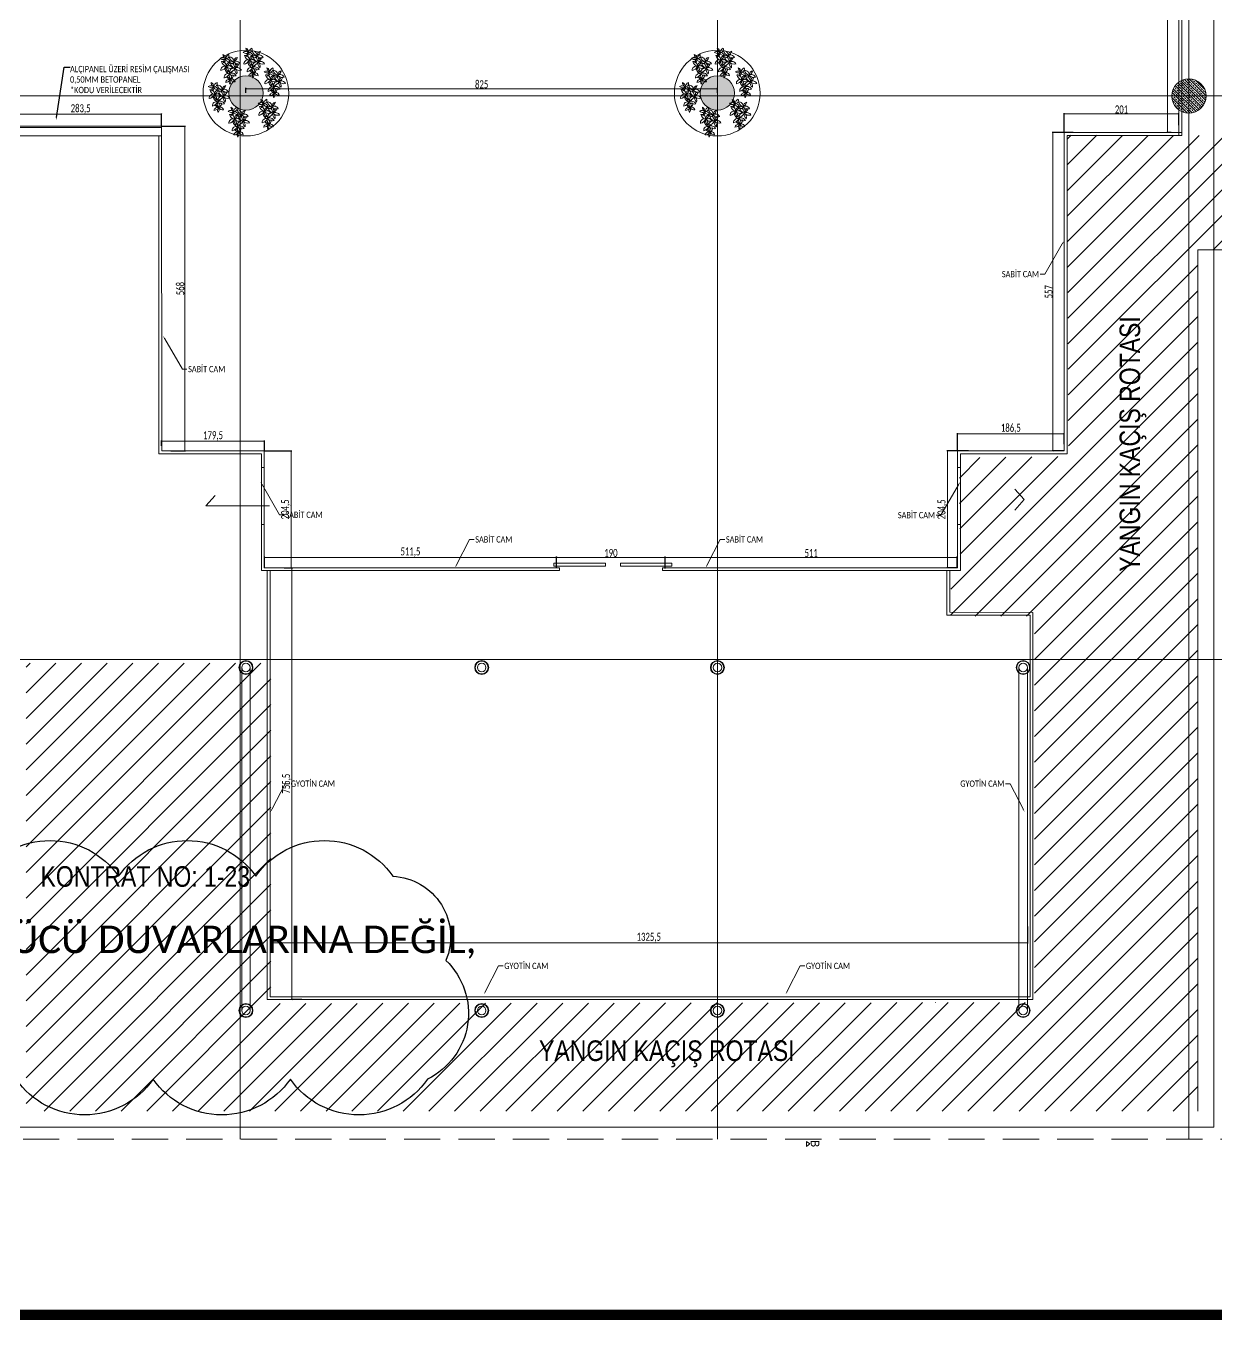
# Model space of a CAD drawing. Header units: millimetres. Extents: x -24 to 530668, y -246875 to -2983.
# Drawn here: x 264838 to 266921, y -108884 to -106619 of the extents above; entities that cross this region are included whole.
import ezdxf
from ezdxf import colors
from ezdxf.entities.mleader import LeaderData, LeaderLine
from ezdxf.math import Vec2, Vec3

# ---------------------------------------------------------------- set-up
doc = ezdxf.new("R2010")
doc.units = ezdxf.units.MM
doc.header["$PDMODE"] = 2
doc.linetypes.add('DASHED2', pattern=[9.525, 6.35, -3.175])
doc.layers.get('0').update_dxf_attribs({"lineweight": 20})
for name, color, linetype, lineweight in [('alçıpan', 12, 'Continuous', 20), ('alçıpan yazı', 7, 'Continuous', 20), ('aydınlatma yazı', 1, 'Continuous', 20), ('CAM', 141, 'Continuous', 0), ('irem rev', 23, 'Continuous', 30), ('t_cam', 132, 'Continuous', 20), ('t_tarama', 253, 'Continuous', 5), ('ölçü', 251, 'Continuous', 5)]:
    doc.layers.add(name, color=color, linetype=linetype, lineweight=lineweight)
doc.layers.add('yazı', color=11, linetype='Continuous')
doc.styles.get("Standard").update_dxf_attribs({"font": 'times.ttf', "height": 12})
doc.styles.add('text2', font='calibri.ttf', dxfattribs={"width": 0.8})
doc.styles.add('yazı', font='arial.ttf')
doc.styles.add('Ölçü50', font='calibri.ttf', dxfattribs={"width": 0.7})
doc.dimstyles.new('olcu10', dxfattribs={"dimtxt": 14, "dimasz": 2, "dimexe": 1.25, "dimexo": 0.625, "dimgap": 0.5, "dimtad": 1, "dimdec": 1, "dimrnd": 0.5, "dimzin": 9, "dimtxsty": 'Ölçü50', "dimblk": 'ARCHTICK', "dimcen": 2, "dimclrd": 256, "dimclre": 256, "dimclrt": 6, "dimazin": 2, "dimtfac": 1, "dimtdec": 1, "dimtix": 1, "dimtmove": 0, "dimatfit": 3, "dimldrblk": 'ARCHTICK', "dimfxl": 1, "dimlwd": -1, "dimarcsym": 0})
pattern_1 = [(135, (237728.0795, -121067.091), (-4.490128, -4.490128), []), (135, (237728.0795, -121062.601), (-4.490128, -4.490128), [3.175, -1.5875])]

# ---------------------------------------------------------------- blocks, each defined once
blk = doc.blocks.new('bitkitar')
at = {"layer": 't_tarama', "color": 76}
for points in [[(4.1, 24.5, 0.236863), (4.4, 28.3, 0.300043), (3.6, 23.8, 0.22508), (-0.8, 26.3, 0.429439), (2.4, 23.4)], [(3.6, 23.8, -0.286863), (8.2, 26.1, -0.43916), (3.6, 23.8, 0.363865), (6.9, 20.9, 0.192041), (3.7, 23.7, 0.192041)]]:
    blk.add_lwpolyline(points, format="xyb", dxfattribs=at)
for centre, radius, start, end in [((-6.1, 9.5), 6.15, 38.135, 102.16), ((-3.3, 17.3), 4.43, 202.7293, 297.5658), ((1.7, 6.7), 7.25, 114.2679, 158.9225), ((2.2, 17.4), 5.31, 163.9762, 229.8004), ((-6.3, 14.8), 5.24, 343.4853, 50.2913), ((3.1, 11.3), 5.31, 163.9762, 229.8004), ((-5.4, 8.7), 5.24, 343.4853, 50.2913), ((-0.7, 14.5), 6.15, 75.8621, 102.16), ((2.1, 22.2), 4.43, 202.7293, 297.5658), ((-5.5, 13.6), 4.29, 341.1609, 356.5845), ((2.5, 12.5), 3.86, 166.9142, 186.3701), ((5.2, 9.8), 7.39, 100.7362, 151.4752), ((0.1, 16.8), 3.72, 247.9154, 281.8851), ((-2.9, 7.8), 5.73, 69.1722, 73.8391), ((-2.9, 7.8), 5.73, 7.8991, 69.1722), ((5.3, 19.6), 4.58, 130.8364, 178.7066), ((0.7, 22.7), 3.08, 271.7817, 310.7707), ((2.1, 7.3), 6.15, 38.135, 102.16), ((4.9, 15.1), 4.43, 202.7293, 256.4381), ((7.2, 11.7), 7.25, 114.2679, 141.8465), ((0.1, 16.8), 3.72, 296.9544, 4.2959), ((-0.7, 14.5), 6.15, 38.135, 63.4551), ((7.6, 22.4), 5.31, 163.9762, 217.2788), ((-0.8, 19.8), 5.24, 343.4853, 50.2913), ((5.3, 19.6), 4.58, 112.7666, 121.8393), ((2.1, 26.4), 2.98, 284.1762, 298.6904), ((1.8, 18.3), 5.8, 69.8378, 72.3379), ((4.8, 27.1), 3.54, 249.04, 253.1357), ((0.7, 22.7), 3.08, 353.1745, 19.6916), ((-0.1, 18.6), 4.29, 337.1935, 356.5845), ((7.9, 17.4), 3.86, 166.9142, 222.0198), ((10.7, 14.8), 7.39, 100.7362, 151.4752), ((5.6, 21.8), 3.72, 247.9154, 4.2959), ((2.6, 12.8), 5.73, 7.8991, 73.8391), ((10.4, 15.2), 5.31, 163.9762, 217.2788), ((1.9, 12.6), 5.24, 343.4853, 50.2913), ((8.4, 14.6), 3.72, 247.9154, 4.2959), ((13.4, 7.6), 7.39, 100.7362, 151.4752), ((7.9, 17.4), 3.86, 256.7596, 274.8241), ((-5.2, 3.4), 6.15, 87.515, 102.16), ((-2.4, 11.2), 4.43, 202.7293, 297.5658), ((-5.5, 13.6), 4.29, 276.6058, 320.3237), ((-5.2, 3.4), 6.15, 38.135, 80.8318), ((2.6, 0.6), 7.25, 114.2679, 158.9225), ((-4.7, 7.5), 4.29, 276.6058, 356.5845), ((-5.4, 8.7), 5.24, 39.1649, 41.6235), ((3.4, 6.4), 3.86, 166.9142, 274.8241), ((6.1, 3.7), 7.39, 134.7903, 151.4752), ((1, 10.7), 3.72, 247.9154, 312.6091), ((-2, 1.7), 5.73, 7.8991, 73.8391), ((2.5, 12.5), 3.86, 224.3064, 274.8241), ((6.1, 3.7), 7.39, 84.5264, 120.1212), ((4, 3.8), 3.08, 0.5136, 108.4235), ((7.3, 8.4), 4.58, 201.4986, 267.4386), ((9.9, 4.5), 7.25, 115.4394, 158.9225), ((2.7, 11.4), 4.29, 276.6058, 356.5845), ((6.7, 0.9), 2.98, 81.5148, 197.8954), ((1.4, 5.3), 5.91, 294.3356, 345.0746), ((4.9, 15.1), 4.43, 293.47, 297.5658), ((9.9, 4.5), 7.25, 114.2679, 116.768), ((10.7, 10.3), 3.86, 166.9142, 233.8825), ((5.4, 5.6), 5.73, 7.8991, 73.8391), ((10.5, 4.4), 3.43, 110.2053, 190.184), ((9.5, 1.1), 3.54, 36.3287, 131.1652), ((9.5, 1.1), 3.54, 127.0695, 131.1652), ((3.6, 8.4), 5.8, 307.8673, 310.3674), ((10.2, 7.7), 4.92, 231.7345, 295.7595), ((11.3, 3.6), 4.2, 177.0848, 243.8907), ((3.6, 8.4), 5.8, 309.0389, 352.5219), ((5.2, 0), 4.25, 357.5756, 50.8782), ((10.7, 10.3), 3.86, 245.8798, 274.8241)]:
    blk.add_arc(centre, radius, start, end, dxfattribs=at)
blk = doc.blocks.new('_ArchTick')
at = {"color": 0, "linetype": 'ByBlock', "const_width": 0.15}
blk.add_lwpolyline([(-0.5, -0.5), (0.5, 0.5)], dxfattribs=at)
blk = doc.blocks.new('*D745')
at = {"layer": 'DEFPOINTS', "color": 0, "transparency": 16777216}
for p in [(265230.7, -107549.4), (265230.7, -107567.5), (265742.2, -107567.6, 0)]:
    blk.add_point(p, dxfattribs=at)
at = {"layer": 'ölçü', "lineweight": -2, "transparency": 16777216}
for p, q in [((265230.7, -107566.9), (265230.7, -107548.1)), ((265742.2, -107566.9), (265742.2, -107548.1))]:
    blk.add_line(p, q, dxfattribs=at)
at = {"layer": 'ölçü', "transparency": 16777216}
blk.add_line((265742.2, -107549.4), (265230.7, -107549.4), dxfattribs=at)
at = {"layer": 'ölçü', "transparency": 16777216, "xscale": 2, "yscale": 2, "zscale": 2, "rotation": 180}
blk.add_blockref('_ArchTick', (265230.7, -107549.4), dxfattribs=at)
at = {"layer": 'ölçü', "transparency": 16777216, "xscale": 2, "yscale": 2, "zscale": 2}
blk.add_blockref('_ArchTick', (265742.2, -107549.4), dxfattribs=at)
at = {"layer": 'ölçü', "color": 6, "transparency": 16777216, "insert": (265486.4, -107540.3), "char_height": 14, "attachment_point": 5, "style": 'Ölçü50'}
blk.add_mtext('511,5', dxfattribs=at)
blk = doc.blocks.new('*D746')
at = {"layer": 'DEFPOINTS', "color": 0, "transparency": 16777216}
for p in [(265230.7, -107363.2), (265277.5, -107363.2), (265264.6, -107567.6, 0)]:
    blk.add_point(p, dxfattribs=at)
at = {"layer": 'ölçü', "lineweight": -2, "transparency": 16777216}
for p, q in [((265231.3, -107363.2), (265278.7, -107363.2)), ((265265.2, -107567.6), (265278.7, -107567.6))]:
    blk.add_line(p, q, dxfattribs=at)
at = {"layer": 'ölçü', "transparency": 16777216}
blk.add_line((265277.5, -107567.6), (265277.5, -107363.2), dxfattribs=at)
at = {"layer": 'ölçü', "transparency": 16777216, "xscale": 2, "yscale": 2, "zscale": 2}
for p, rotation in [((265277.5, -107363.2), 90), ((265277.5, -107567.6), 270)]:
    blk.add_blockref('_ArchTick', p, dxfattribs=dict(at, rotation=rotation))
at = {"layer": 'ölçü', "color": 6, "transparency": 16777216, "insert": (265268.4, -107465.4), "char_height": 14, "attachment_point": 5, "rotation": 90, "style": 'Ölçü50'}
blk.add_mtext('204,5', dxfattribs=at)
blk = doc.blocks.new('*D747')
at = {"layer": 'DEFPOINTS', "color": 0, "transparency": 16777216}
for p in [(265051, -107346.1), (265051, -107354.7, 0), (265230.7, -107363.2)]:
    blk.add_point(p, dxfattribs=at)
at = {"layer": 'ölçü', "lineweight": -2, "transparency": 16777216}
for p, q in [((265051, -107354.1), (265051, -107344.9)), ((265230.7, -107362.5), (265230.7, -107344.9))]:
    blk.add_line(p, q, dxfattribs=at)
at = {"layer": 'ölçü', "transparency": 16777216}
blk.add_line((265230.7, -107346.1), (265051, -107346.1), dxfattribs=at)
at = {"layer": 'ölçü', "transparency": 16777216, "xscale": 2, "yscale": 2, "zscale": 2, "rotation": 180}
blk.add_blockref('_ArchTick', (265051, -107346.1), dxfattribs=at)
at = {"layer": 'ölçü', "transparency": 16777216, "xscale": 2, "yscale": 2, "zscale": 2}
blk.add_blockref('_ArchTick', (265230.7, -107346.1), dxfattribs=at)
at = {"layer": 'ölçü', "color": 6, "transparency": 16777216, "insert": (265140.9, -107337), "char_height": 14, "attachment_point": 5, "style": 'Ölçü50'}
blk.add_mtext('179,5', dxfattribs=at)
blk = doc.blocks.new('*D748')
at = {"layer": 'DEFPOINTS', "color": 0, "transparency": 16777216}
for p in [(265051, -106795.1), (265091.3, -106795.1), (265066.3, -107363.2)]:
    blk.add_point(p, dxfattribs=at)
at = {"layer": 'ölçü', "lineweight": -2, "transparency": 16777216}
for p, q in [((265051.6, -106795.1), (265092.6, -106795.1)), ((265066.9, -107363.2), (265092.6, -107363.2))]:
    blk.add_line(p, q, dxfattribs=at)
at = {"layer": 'ölçü', "transparency": 16777216}
blk.add_line((265091.3, -107363.2), (265091.3, -106795.1), dxfattribs=at)
at = {"layer": 'ölçü', "transparency": 16777216, "xscale": 2, "yscale": 2, "zscale": 2}
for p, rotation in [((265091.3, -106795.1), 90), ((265091.3, -107363.2), 270)]:
    blk.add_blockref('_ArchTick', p, dxfattribs=dict(at, rotation=rotation))
at = {"layer": 'ölçü', "color": 6, "transparency": 16777216, "insert": (265083.7, -107079.1), "char_height": 14, "attachment_point": 5, "rotation": 90, "style": 'Ölçü50'}
blk.add_mtext('568', dxfattribs=at)
blk = doc.blocks.new('*D749')
at = {"layer": 'DEFPOINTS', "color": 0, "transparency": 16777216}
for p in [(264767.5, -106774.1), (264767.5, -106795.1), (265051, -106795.1)]:
    blk.add_point(p, dxfattribs=at)
at = {"layer": 'ölçü', "lineweight": -2, "transparency": 16777216}
for p, q in [((264767.5, -106794.5), (264767.5, -106772.9)), ((265051, -106794.5), (265051, -106772.9))]:
    blk.add_line(p, q, dxfattribs=at)
at = {"layer": 'ölçü', "transparency": 16777216}
blk.add_line((265051, -106774.1), (264767.5, -106774.1), dxfattribs=at)
at = {"layer": 'ölçü', "transparency": 16777216, "xscale": 2, "yscale": 2, "zscale": 2, "rotation": 180}
blk.add_blockref('_ArchTick', (264767.5, -106774.1), dxfattribs=at)
at = {"layer": 'ölçü', "transparency": 16777216, "xscale": 2, "yscale": 2, "zscale": 2}
blk.add_blockref('_ArchTick', (265051, -106774.1), dxfattribs=at)
at = {"layer": 'ölçü', "color": 6, "transparency": 16777216, "insert": (264909.2, -106765), "char_height": 14, "attachment_point": 5, "style": 'Ölçü50'}
blk.add_mtext('283,5', dxfattribs=at)
blk = doc.blocks.new('*D750')
at = {"layer": 'DEFPOINTS', "color": 0, "transparency": 16777216}
for p in [(265272, -107567.6), (265279.1, -108323), (265296.7, -108323, 0)]:
    blk.add_point(p, dxfattribs=at)
at = {"layer": 'ölçü', "lineweight": -2, "transparency": 16777216}
for p, q in [((265272.6, -107567.6), (265280.3, -107567.6)), ((265296.1, -108323), (265277.8, -108323))]:
    blk.add_line(p, q, dxfattribs=at)
at = {"layer": 'ölçü', "transparency": 16777216}
blk.add_line((265279.1, -107567.6), (265279.1, -108323), dxfattribs=at)
at = {"layer": 'ölçü', "transparency": 16777216, "xscale": 2, "yscale": 2, "zscale": 2}
for p, rotation in [((265279.1, -107567.6), 90), ((265279.1, -108323), 270)]:
    blk.add_blockref('_ArchTick', p, dxfattribs=dict(at, rotation=rotation))
at = {"layer": 'ölçü', "color": 6, "transparency": 16777216, "insert": (265270, -107945.3), "char_height": 14, "attachment_point": 5, "rotation": 90, "style": 'Ölçü50'}
blk.add_mtext('755,5', dxfattribs=at)
blk = doc.blocks.new('*D751')
at = {"layer": 'DEFPOINTS', "color": 0, "transparency": 16777216}
for p in [(265240.7, -108194.8, 0), (266566, -108194.8), (266566, -108223.7)]:
    blk.add_point(p, dxfattribs=at)
at = {"layer": 'ölçü', "lineweight": -2, "transparency": 16777216}
for p, q in [((265240.7, -108195.4), (265240.7, -108224.9)), ((266566, -108195.4), (266566, -108224.9))]:
    blk.add_line(p, q, dxfattribs=at)
at = {"layer": 'ölçü', "transparency": 16777216}
blk.add_line((265240.7, -108223.7), (266566, -108223.7), dxfattribs=at)
at = {"layer": 'ölçü', "transparency": 16777216, "xscale": 2, "yscale": 2, "zscale": 2, "rotation": 180}
blk.add_blockref('_ArchTick', (265240.7, -108223.7), dxfattribs=at)
at = {"layer": 'ölçü', "transparency": 16777216, "xscale": 2, "yscale": 2, "zscale": 2}
blk.add_blockref('_ArchTick', (266566, -108223.7), dxfattribs=at)
at = {"layer": 'ölçü', "color": 6, "transparency": 16777216, "insert": (265903.4, -108214.6), "char_height": 14, "attachment_point": 5, "style": 'Ölçü50'}
blk.add_mtext('1325,5', dxfattribs=at)
blk = doc.blocks.new('*D760')
at = {"layer": 'DEFPOINTS', "color": 0, "transparency": 16777216}
for p in [(265198.5, -106737.1, -0.1), (266023.5, -106729.4), (266023.5, -106737.1, -17966.2)]:
    blk.add_point(p, dxfattribs=at)
at = {"layer": 'ölçü', "lineweight": -2, "transparency": 16777216}
for p, q in [((265198.5, -106736.5), (265198.5, -106728.1)), ((266023.5, -106736.5), (266023.5, -106728.1))]:
    blk.add_line(p, q, dxfattribs=at)
at = {"layer": 'ölçü', "transparency": 16777216}
blk.add_line((265198.5, -106729.4), (266023.5, -106729.4), dxfattribs=at)
at = {"layer": 'ölçü', "transparency": 16777216, "xscale": 2, "yscale": 2, "zscale": 2, "rotation": 180}
blk.add_blockref('_ArchTick', (265198.5, -106729.4), dxfattribs=at)
at = {"layer": 'ölçü', "transparency": 16777216, "xscale": 2, "yscale": 2, "zscale": 2}
blk.add_blockref('_ArchTick', (266023.5, -106729.4), dxfattribs=at)
at = {"layer": 'ölçü', "color": 6, "transparency": 16777216, "insert": (265611, -106721.7), "char_height": 14, "attachment_point": 5, "style": 'Ölçü50'}
blk.add_mtext('825', dxfattribs=at)
blk = doc.blocks.new('*D769')
at = {"layer": 'DEFPOINTS', "color": 0, "transparency": 16777216}
for p in [(266813.1, -106355), (266811.2, -106806.1), (266818, -106806.1)]:
    blk.add_point(p, dxfattribs=at)
at = {"layer": 'ölçü', "lineweight": -2, "transparency": 16777216}
for p, q in [((266812.5, -106355), (266809.9, -106355)), ((266817.4, -106806.1), (266809.9, -106806.1))]:
    blk.add_line(p, q, dxfattribs=at)
at = {"layer": 'ölçü', "transparency": 16777216}
blk.add_line((266811.2, -106355), (266811.2, -106806.1), dxfattribs=at)
at = {"layer": 'ölçü', "transparency": 16777216, "xscale": 2, "yscale": 2, "zscale": 2}
for p, rotation in [((266811.2, -106355), 90), ((266811.2, -106806.1), 270)]:
    blk.add_blockref('_ArchTick', p, dxfattribs=dict(at, rotation=rotation))
at = {"layer": 'ölçü', "color": 6, "transparency": 16777216, "insert": (266803.5, -106580.6), "char_height": 14, "attachment_point": 5, "rotation": 90, "style": 'Ölçü50'}
blk.add_mtext('451', dxfattribs=at)
blk = doc.blocks.new('*D770')
at = {"layer": 'DEFPOINTS', "color": 0, "transparency": 16777216}
for p in [(266630.3, -106773.4), (266630.3, -106806.1), (266831.1, -106793.6)]:
    blk.add_point(p, dxfattribs=at)
at = {"layer": 'ölçü', "lineweight": -2, "transparency": 16777216}
for p, q in [((266630.3, -106805.5), (266630.3, -106772.2)), ((266831.1, -106793), (266831.1, -106772.2))]:
    blk.add_line(p, q, dxfattribs=at)
at = {"layer": 'ölçü', "transparency": 16777216}
blk.add_line((266831.1, -106773.4), (266630.3, -106773.4), dxfattribs=at)
at = {"layer": 'ölçü', "transparency": 16777216, "xscale": 2, "yscale": 2, "zscale": 2, "rotation": 180}
blk.add_blockref('_ArchTick', (266630.3, -106773.4), dxfattribs=at)
at = {"layer": 'ölçü', "transparency": 16777216, "xscale": 2, "yscale": 2, "zscale": 2}
blk.add_blockref('_ArchTick', (266831.1, -106773.4), dxfattribs=at)
at = {"layer": 'ölçü', "color": 6, "transparency": 16777216, "insert": (266730.7, -106765.7), "char_height": 14, "attachment_point": 5, "style": 'Ölçü50'}
blk.add_mtext('201', dxfattribs=at)
blk = doc.blocks.new('*D771')
at = {"layer": 'DEFPOINTS', "color": 0, "transparency": 16777216}
for p in [(266646.5, -106806.1), (266610.7, -107363.2), (266630.3, -107363.2)]:
    blk.add_point(p, dxfattribs=at)
at = {"layer": 'ölçü', "lineweight": -2, "transparency": 16777216}
for p, q in [((266645.8, -106806.1), (266609.5, -106806.1)), ((266629.7, -107363.2), (266609.5, -107363.2))]:
    blk.add_line(p, q, dxfattribs=at)
at = {"layer": 'ölçü', "transparency": 16777216}
blk.add_line((266610.7, -106806.1), (266610.7, -107363.2), dxfattribs=at)
at = {"layer": 'ölçü', "transparency": 16777216, "xscale": 2, "yscale": 2, "zscale": 2}
for p, rotation in [((266610.7, -106806.1), 90), ((266610.7, -107363.2), 270)]:
    blk.add_blockref('_ArchTick', p, dxfattribs=dict(at, rotation=rotation))
at = {"layer": 'ölçü', "color": 6, "transparency": 16777216, "insert": (266603.1, -107084.6), "char_height": 14, "attachment_point": 5, "rotation": 90, "style": 'Ölçü50'}
blk.add_mtext('557', dxfattribs=at)
blk = doc.blocks.new('*D772')
at = {"layer": 'DEFPOINTS', "color": 0, "transparency": 16777216}
for p in [(266443.8, -107333.1), (266630.3, -107351.8), (266443.8, -107363.2)]:
    blk.add_point(p, dxfattribs=at)
at = {"layer": 'ölçü', "lineweight": -2, "transparency": 16777216}
for p, q in [((266443.8, -107362.5), (266443.8, -107331.9)), ((266630.3, -107351.1), (266630.3, -107331.9))]:
    blk.add_line(p, q, dxfattribs=at)
at = {"layer": 'ölçü', "transparency": 16777216}
blk.add_line((266630.3, -107333.1), (266443.8, -107333.1), dxfattribs=at)
at = {"layer": 'ölçü', "transparency": 16777216, "xscale": 2, "yscale": 2, "zscale": 2, "rotation": 180}
blk.add_blockref('_ArchTick', (266443.8, -107333.1), dxfattribs=at)
at = {"layer": 'ölçü', "transparency": 16777216, "xscale": 2, "yscale": 2, "zscale": 2}
blk.add_blockref('_ArchTick', (266630.3, -107333.1), dxfattribs=at)
at = {"layer": 'ölçü', "color": 6, "transparency": 16777216, "insert": (266537, -107324), "char_height": 14, "attachment_point": 5, "style": 'Ölçü50'}
blk.add_mtext('186,5', dxfattribs=at)
blk = doc.blocks.new('*D773')
at = {"layer": 'DEFPOINTS', "color": 0, "transparency": 16777216}
for p in [(266463.4, -107363.2), (266426.2, -107567.6), (266443.8, -107567.6, 0)]:
    blk.add_point(p, dxfattribs=at)
at = {"layer": 'ölçü', "lineweight": -2, "transparency": 16777216}
for p, q in [((266462.8, -107363.2), (266424.9, -107363.2)), ((266443.1, -107567.6), (266424.9, -107567.6))]:
    blk.add_line(p, q, dxfattribs=at)
at = {"layer": 'ölçü', "transparency": 16777216}
blk.add_line((266426.2, -107363.2), (266426.2, -107567.6), dxfattribs=at)
at = {"layer": 'ölçü', "transparency": 16777216, "xscale": 2, "yscale": 2, "zscale": 2}
for p, rotation in [((266426.2, -107363.2), 90), ((266426.2, -107567.6), 270)]:
    blk.add_blockref('_ArchTick', p, dxfattribs=dict(at, rotation=rotation))
at = {"layer": 'ölçü', "color": 6, "transparency": 16777216, "insert": (266417, -107465.4), "char_height": 14, "attachment_point": 5, "rotation": 90, "style": 'Ölçü50'}
blk.add_mtext('204,5', dxfattribs=at)
blk = doc.blocks.new('*D774')
at = {"layer": 'DEFPOINTS', "color": 0, "transparency": 16777216}
for p in [(265932.2, -107549.4), (265932.2, -107569.6, 0), (266443.1, -107567.6)]:
    blk.add_point(p, dxfattribs=at)
at = {"layer": 'ölçü', "lineweight": -2, "transparency": 16777216}
for p, q in [((265932.2, -107568.9), (265932.2, -107548.1)), ((266443.1, -107566.9), (266443.1, -107548.1))]:
    blk.add_line(p, q, dxfattribs=at)
at = {"layer": 'ölçü', "transparency": 16777216}
blk.add_line((266443.1, -107549.4), (265932.2, -107549.4), dxfattribs=at)
at = {"layer": 'ölçü', "transparency": 16777216, "xscale": 2, "yscale": 2, "zscale": 2, "rotation": 180}
blk.add_blockref('_ArchTick', (265932.2, -107549.4), dxfattribs=at)
at = {"layer": 'ölçü', "transparency": 16777216, "xscale": 2, "yscale": 2, "zscale": 2}
blk.add_blockref('_ArchTick', (266443.1, -107549.4), dxfattribs=at)
at = {"layer": 'ölçü', "color": 6, "transparency": 16777216, "insert": (266187.7, -107541.8), "char_height": 14, "attachment_point": 5, "style": 'Ölçü50'}
blk.add_mtext('511', dxfattribs=at)
blk = doc.blocks.new('*D775')
at = {"layer": 'DEFPOINTS', "color": 0, "transparency": 16777216}
for p in [(265742.2, -107549.4), (265742.2, -107567.6, 0), (265932.2, -107569.6, 0)]:
    blk.add_point(p, dxfattribs=at)
at = {"layer": 'ölçü', "lineweight": -2, "transparency": 16777216}
for p, q in [((265742.2, -107566.9), (265742.2, -107548.1)), ((265932.2, -107568.9), (265932.2, -107548.1))]:
    blk.add_line(p, q, dxfattribs=at)
at = {"layer": 'ölçü', "transparency": 16777216}
blk.add_line((265932.2, -107549.4), (265742.2, -107549.4), dxfattribs=at)
at = {"layer": 'ölçü', "transparency": 16777216, "xscale": 2, "yscale": 2, "zscale": 2, "rotation": 180}
blk.add_blockref('_ArchTick', (265742.2, -107549.4), dxfattribs=at)
at = {"layer": 'ölçü', "transparency": 16777216, "xscale": 2, "yscale": 2, "zscale": 2}
blk.add_blockref('_ArchTick', (265932.2, -107549.4), dxfattribs=at)
at = {"layer": 'ölçü', "color": 6, "transparency": 16777216, "insert": (265837.2, -107541.7), "char_height": 14, "attachment_point": 5, "style": 'Ölçü50'}
blk.add_mtext('190', dxfattribs=at)
blk = doc.blocks.new('KAYARK')
at = {"layer": 'CAM', "elevation": 0}
for points in [[(260279.2, -107567.6), (260279.2, -107572.6)], [(260975.8, -107567.6), (260464.2, -107567.6)]]:
    blk.add_lwpolyline(points, dxfattribs=at)
at = {"layer": 't_cam'}
for p, q in [((260279.2, -107567.6, 0), (259762.7, -107567.6, 0)), ((260975.8, -107567.6, 0), (260459.2, -107567.6, 0)), ((260464.2, -107572.6, 0), (260459.2, -107572.6, 0))]:
    blk.add_line(p, q, dxfattribs=at)
at = {"layer": 't_cam', "elevation": 0}
for points in [[(259757.7, -107572.6), (260279.2, -107572.6)], [(260269.5, -107559.5), (260269.5, -107564.5), (260359.5, -107564.5), (260334.7, -107564.5)], [(260269.5, -107559.5), (260359.5, -107559.5)], [(260359.5, -107564.5), (260359.5, -107559.5)], [(260385.8, -107559.5), (260385.8, -107564.5), (260475.8, -107564.5), (260451, -107564.5)], [(260385.8, -107559.5), (260475.8, -107559.5)], [(260464.2, -107572.6), (260980.8, -107572.6)], [(260475.8, -107564.5), (260475.8, -107559.5)]]:
    blk.add_lwpolyline(points, dxfattribs=at)
at = {"layer": 't_cam'}
blk.add_lwpolyline([(260459.2, -107567.6), (260459.2, -107572.6)], dxfattribs=at)
blk = doc.blocks.new('duvar planı')
at = {"layer": 'ölçü'}
for base, p1, p2, picture, middle in [((266811.15, -106806.11), (266813.08, -106355.03), (266818, -106806.11), '*D769', (266803.53, -106580.57)), ((265091.35, -106795.13), (265066.26, -107363.16), (265050.97, -106795.13), '*D748', (265083.68, -107079.14)), ((266610.7351, -107363.1555), (266646.4541, -106806.1088), (266630.3035, -107363.1555), '*D771', (266603.1328, -107084.6322)), ((265277.5, -107363.16), (265264.62, -107567.56, 0), (265230.69, -107363.16), '*D746', (265268.37, -107465.36)), ((266426.15, -107567.56), (266463.45, -107363.16), (266443.77, -107567.56, 0), '*D773', (266417.02, -107465.36)), ((265279.09, -108322.98), (265272, -107567.56), (265296.73, -108322.98, -0.01), '*D750', (265270.03, -107945.27))]:
    dim = blk.add_linear_dim(base=base, p1=p1, p2=p2, angle=90, dimstyle='olcu10', dxfattribs=at)
    dim.commit()
    dim.dimension.update_dxf_attribs({"geometry": picture, "text_midpoint": middle})
for base, p1, p2, picture, middle in [((266023.55, -106729.38), (265198.55, -106737.09, -0.06), (266023.55, -106737.09, -17966.19), '*D760', (265611.05, -106721.71)), ((264767.51, -106774.14), (265050.97, -106795.13), (264767.51, -106795.13), '*D749', (264909.24, -106765.01)), ((266630.3, -106773.41), (266831.08, -106793.62), (266630.3, -106806.11), '*D770', (266730.69, -106765.74)), ((265051.05, -107346.1), (265230.69, -107363.16), (265051.05, -107354.72, 0), '*D747', (265140.87, -107336.97)), ((266443.77, -107333.13), (266630.3, -107351.77), (266443.77, -107363.16), '*D772', (266537.04, -107324)), ((265932.22, -107549.37), (266443.15, -107567.56), (265932.22, -107569.56, 0), '*D774', (266187.68, -107541.75)), ((266566.05, -108223.69), (265240.69, -108194.78, -0.01), (266566.05, -108194.78), '*D751', (265903.37, -108214.56))]:
    dim = blk.add_linear_dim(base=base, p1=p1, p2=p2, dimstyle='olcu10', dxfattribs=at)
    dim.commit()
    dim.dimension.update_dxf_attribs({"geometry": picture, "text_midpoint": middle})
for base, p1, p2, picture, middle in [((265230.6718, -107549.3728), (265742.222, -107567.5588, 0.0001), (265230.6718, -107567.5233), '*D745', (265486.4469, -107540.2951)), ((265742.22, -107549.37), (265932.22, -107569.56, 0), (265742.22, -107567.56, 0), '*D775', (265837.22, -107541.7))]:
    dim = blk.add_linear_dim(base=base, p1=p1, p2=p2, dimstyle='olcu10', override={"dimtmove": 1}, dxfattribs=at)
    dim.commit()
    dim.dimension.update_dxf_attribs({"geometry": picture, "text_midpoint": middle})
at = {"layer": 'alçıpan yazı'}
ml = blk.add_multileader_mtext('Standard', dxfattribs=at)
ml.set_content('SABİT CAM', color=256, style='text2')
ml.set_leader_properties(color=256, linetype='ByLayer', lineweight=-1)
ml.build(insert=Vec2(0, 0))
ml.multileader.update_dxf_attribs({"arrow_head_size": 6})
ctx = ml.context
ctx.base_point, ctx.char_height, ctx.arrow_head_size, ctx.plane_origin = Vec3(266523.34, -107053.82), 11, 6, Vec3(266627.79, -107002.96)
ctx.text_align_type = 2
notes = []
notes.append((ctx, [(0, (1, 1, 0), (266596.28, -107053.82), (-1, 0), 8, [(0, [(266630.08, -106995.73)], 0, [])])]))
ctx.mtext.insert, ctx.mtext.alignment, ctx.mtext.flow_direction = Vec3(266586.28, -107048.24), 3, 5
ml = blk.add_multileader_mtext('Standard', dxfattribs=at)
ml.set_content('SABİT CAM', color=256, style='text2')
ml.set_leader_properties(color=256, linetype='ByLayer', lineweight=-1)
ml.build(insert=Vec2(0, 0))
ml.multileader.update_dxf_attribs({"arrow_head_size": 6})
ctx = ml.context
ctx.base_point, ctx.char_height, ctx.arrow_head_size, ctx.plane_origin = Vec3(265095.25, -107219.97, 0), 11, 6, Vec3(265055.74, -107169.1, 0)
notes.append((ctx, [(0, (1, 1, 0), (265087.25, -107219.97, 0), (1, 0), 8, [(0, [(265053.45, -107161.87, 0)], 0, [])])]))
ctx.mtext.insert, ctx.mtext.flow_direction = Vec3(265097.25, -107214.39, 0), 5
ml = blk.add_multileader_mtext('Standard', dxfattribs=at)
ml.set_content('SABİT CAM', color=256, style='text2')
ml.set_leader_properties(color=256, linetype='ByLayer', lineweight=-1)
ml.build(insert=Vec2(0, 0))
ml.multileader.update_dxf_attribs({"arrow_head_size": 6})
ctx = ml.context
ctx.base_point, ctx.char_height, ctx.arrow_head_size, ctx.plane_origin = Vec3(265265.48, -107475.01), 11, 6, Vec3(265225.97, -107424.15)
notes.append((ctx, [(0, (1, 1, 0), (265257.48, -107475.01), (1, 0), 8, [(0, [(265223.67, -107416.91)], 0, [])])]))
ctx.mtext.insert, ctx.mtext.flow_direction = Vec3(265267.48, -107469.43), 5
ml = blk.add_multileader_mtext('Standard', dxfattribs=at)
ml.set_content('SABİT CAM', color=256, style='text2')
ml.set_leader_properties(color=256, linetype='ByLayer', lineweight=-1)
ml.build(insert=Vec2(0, 0))
ml.multileader.update_dxf_attribs({"arrow_head_size": 6})
ctx = ml.context
ctx.base_point, ctx.char_height, ctx.arrow_head_size, ctx.plane_origin = Vec3(266341.43, -107475.55), 11, 6, Vec3(266445.88, -107424.69)
ctx.text_align_type = 2
notes.append((ctx, [(0, (1, 1, 0), (266414.37, -107475.55), (-1, 0), 8, [(0, [(266448.18, -107417.46)], 0, [])])]))
ctx.mtext.insert, ctx.mtext.alignment, ctx.mtext.flow_direction = Vec3(266404.37, -107469.97), 3, 5
ml = blk.add_multileader_mtext('Standard', dxfattribs=at)
ml.set_content('SABİT CAM', color=256, style='text2')
ml.set_leader_properties(color=256, linetype='ByLayer', lineweight=-1)
ml.build(insert=Vec2(0, 0))
ml.multileader.update_dxf_attribs({"arrow_head_size": 6})
ctx = ml.context
ctx.base_point, ctx.char_height, ctx.arrow_head_size, ctx.plane_origin = Vec3(265597.76, -107517.98, 0), 11, 6, Vec3(265585.72, -107483.32, 0)
notes.append((ctx, [(0, (1, 1, 0), (265589.76, -107517.98, 0), (1, 0), 8, [(0, [(265564.34, -107567.56, 0)], 0, [])])]))
ctx.mtext.insert, ctx.mtext.flow_direction = Vec3(265599.76, -107512.4, 0), 5
ml = blk.add_multileader_mtext('Standard', dxfattribs=at)
ml.set_content('SABİT CAM', color=256, style='text2')
ml.set_leader_properties(color=256, linetype='ByLayer', lineweight=-1)
ml.build(insert=Vec2(0, 0))
ml.multileader.update_dxf_attribs({"arrow_head_size": 6})
ctx = ml.context
ctx.base_point, ctx.char_height, ctx.arrow_head_size, ctx.plane_origin = Vec3(266036.44, -107517.98, 0), 11, 6, Vec3(266024.41, -107483.32, 0)
notes.append((ctx, [(0, (1, 1, 0), (266028.44, -107517.98, 0), (1, 0), 8, [(0, [(266003.02, -107567.56, 0)], 0, [])])]))
ctx.mtext.insert, ctx.mtext.flow_direction = Vec3(266038.44, -107512.4, 0), 5
ml = blk.add_multileader_mtext('Standard', dxfattribs=at)
ml.set_content('GYOTİN CAM', color=256, style='text2')
ml.set_leader_properties(color=256, linetype='ByLayer', lineweight=-1)
ml.build(insert=Vec2(0, 0))
ml.multileader.update_dxf_attribs({"arrow_head_size": 6})
ctx = ml.context
ctx.base_point, ctx.char_height, ctx.arrow_head_size, ctx.plane_origin = Vec3(265274.91, -107945.29, 0), 11, 6, Vec3(265262.88, -107910.63, 0)
notes.append((ctx, [(0, (1, 1, 0), (265266.91, -107945.29, 0), (1, 0), 8, [(0, [(265241.49, -107994.86, 0)], 0, [])])]))
ctx.mtext.insert, ctx.mtext.flow_direction = Vec3(265276.91, -107939.71, 0), 5
ml = blk.add_multileader_mtext('Standard', dxfattribs=at)
ml.set_content('GYOTİN CAM', color=256, style='text2')
ml.set_leader_properties(color=256, linetype='ByLayer', lineweight=-1)
ml.build(insert=Vec2(0, 0))
ml.multileader.update_dxf_attribs({"arrow_head_size": 6})
ctx = ml.context
ctx.base_point, ctx.char_height, ctx.arrow_head_size, ctx.plane_origin = Vec3(266451.2, -107945.29, 0), 11, 6, Vec3(266539.73, -107910.63, 0)
ctx.text_align_type = 2
notes.append((ctx, [(0, (1, 1, 0), (266535.7, -107945.29, 0), (-1, 0), 8, [(0, [(266561.12, -107994.86, 0)], 0, [])])]))
ctx.mtext.insert, ctx.mtext.alignment, ctx.mtext.flow_direction = Vec3(266525.7, -107939.71, 0), 3, 5
ml = blk.add_multileader_mtext('Standard', dxfattribs=at)
ml.set_content('GYOTİN CAM', color=256, style='text2')
ml.set_leader_properties(color=256, linetype='ByLayer', lineweight=-1)
ml.build(insert=Vec2(0, 0))
ml.multileader.update_dxf_attribs({"arrow_head_size": 6})
ctx = ml.context
ctx.base_point, ctx.char_height, ctx.arrow_head_size, ctx.plane_origin = Vec3(265648.49, -108264.2, 0), 11, 6, Vec3(265636.46, -108229.54, 0)
notes.append((ctx, [(0, (1, 1, 0), (265640.49, -108264.2, 0), (1, 0), 8, [(0, [(265615.07, -108313.77, 0)], 0, [])])]))
ctx.mtext.insert, ctx.mtext.flow_direction = Vec3(265650.49, -108258.62, 0), 5
ml = blk.add_multileader_mtext('Standard', dxfattribs=at)
ml.set_content('GYOTİN CAM', color=256, style='text2')
ml.set_leader_properties(color=256, linetype='ByLayer', lineweight=-1)
ml.build(insert=Vec2(0, 0))
ml.multileader.update_dxf_attribs({"arrow_head_size": 6})
ctx = ml.context
ctx.base_point, ctx.char_height, ctx.arrow_head_size, ctx.plane_origin = Vec3(266176.35, -108264.2, 0), 11, 6, Vec3(266164.31, -108229.54, 0)
notes.append((ctx, [(0, (1, 1, 0), (266168.35, -108264.2, 0), (1, 0), 8, [(0, [(266142.92, -108313.77, 0)], 0, [])])]))
ctx.mtext.insert, ctx.mtext.flow_direction = Vec3(266178.35, -108258.62, 0), 5
at = {"layer": 'yazı'}
ml = blk.add_multileader_mtext('Standard', dxfattribs=at)
ml.set_content('{\\H2.75x;ALÇIPANEL ÜZERİ RESİM ÇALIŞMASI\\P0,50MM BETOPANEL\\P\\C2;*KODU VERİLECEKTİR}', color=256, style='text2')
ml.set_leader_properties()
ml.build(insert=Vec2(0, 0))
ml.multileader.update_dxf_attribs({"dogleg_length": 10})
ctx = ml.context
ctx.base_point, ctx.landing_gap_size, ctx.plane_origin = Vec3(264890.64, -106691.56), 0.09, Vec3(265188.81, -107026.38)
notes.append((ctx, [(1, (1, 1, 0), (264880.64, -106691.56), (1, 0), 10, [(0, [(264866.25, -106783.91)], 0, [])])]))
ctx.mtext.insert, ctx.mtext.flow_direction = Vec3(264890.73, -106689.48), 5
for ctx, leaders in notes:
    for number, flags, end, landing, length, lines in leaders:
        leader = LeaderData()
        leader.index, (leader.has_last_leader_line, leader.has_dogleg_vector, leader.attachment_direction) = number, flags
        leader.last_leader_point, leader.dogleg_vector, leader.dogleg_length = Vec3(end), Vec3(landing), length
        for number, points, colour, breaks in lines:
            line = LeaderLine()
            line.index, line.vertices, line.color, line.breaks = number, Vec3.list(points), colors.encode_raw_color(colour), breaks
            leader.lines.append(line)
        ctx.leaders.append(leader)

msp = doc.modelspace()

# ---------------------------------------------------------------- hatches: boundary and pattern name
at = {"layer": 't_tarama'}
h = msp.add_hatch(dxfattribs=at)
h.set_pattern_fill('ANSI33', color=256, angle=90, style=0)
h.set_pattern_definition(pattern_1)
edge = h.paths.add_edge_path()
edge.add_arc((266047.836, -106737.09), 30, 0, 360)
edge = h.paths.add_edge_path()
edge.add_arc((265223.079, -106737.09), 30, 0, 360)
h.paths.add_polyline_path([(264775.579, -105882.091), (264845.579, -105882.091), (264845.579, -105952.091), (264775.579, -105952.091)])
h = msp.add_hatch(dxfattribs=at)
h.set_pattern_fill('ANSI33', color=256, angle=90, style=0)
h.set_pattern_definition(pattern_1)
edge = h.paths.add_edge_path()
edge.add_arc((266873.079, -106742.091), 30, 0, 360)
h = msp.add_hatch(dxfattribs=at)
h.set_pattern_fill('ANSI31', color=256, scale=10)
h.set_pattern_definition([(45, (237728.08, -121067.09), (-22.45064, 22.45064), [])])
h.paths.add_polyline_path([(264838.421, -107734.591), (265266.779, -107734.591), (265266.779, -108329.866), (266603.184, -108328.069), (266603.184, -107652.436), (266456.779, -107652.136), (266456.779, -107572.559), (266473.306, -107572.559), (266470.999, -107375.042), (266662.308, -107372.558), (266659.997, -106810.858), (267014.536, -106811.301), (267014.536, -107011.08), (266888.818, -107011.08), (266888.818, -107884.554), (266888.818, -108518.316), (264838.421, -108518.316)])
h = msp.add_hatch(dxfattribs=at)
h.set_pattern_fill('ANSI31', color=256, scale=10)
h.set_pattern_definition([(45, (237728.08, -121067.09), (-22.45064, 22.45064), [])])
h.paths.add_polyline_path([(264838.421, -107734.591), (265266.779, -107734.591), (265266.779, -108329.866), (266603.184, -108328.069), (266603.184, -107652.436), (266456.779, -107652.136), (266456.779, -107572.559), (266473.306, -107572.559), (266470.999, -107375.042), (266662.308, -107372.558), (266659.997, -106810.858), (267014.536, -106811.301), (267014.536, -107011.08), (266888.818, -107011.08), (266888.818, -107884.554), (266888.818, -108518.316), (264838.421, -108518.316)])

# ---------------------------------------------------------------- linework, layer by layer
at = {"color": 252, "const_width": 18.492, "elevation": 0}
msp.add_lwpolyline([(263386.94, -108874.598), (263386.94, -105051.157), (268779.592, -105051.157), (268779.592, -108874.598)], close=True, dxfattribs=at)
at = {"layer": 'alçıpan', "color": 2}
msp.add_line((265075.505, -106795.128), (264792.035, -106795.128), dxfattribs=at)
msp.add_lwpolyline([(264792.045, -106797.128), (265075.505, -106797.128), (265075.505, -106795.128)], dxfattribs=at)
at = {"layer": 'irem rev'}
msp.add_lwpolyline([(263560.299, -108107.208, -0.52056705), (263800.299, -108107.208, -0.52056705), (264040.299, -108107.208), (264280.299, -108107.208, -0.52056705), (264520.299, -108107.208, -0.52056705), (264760.299, -108107.208, -0.52056705), (265000.299, -108107.208, -0.52056705), (265240.299, -108107.208, -0.52056705), (265480.299, -108107.208, -0.52056705), (265572.955, -108254.552, -0.52056705), (265540.734, -108462.331, -0.52056705), (265300.734, -108462.331, -0.52056705), (265060.734, -108462.331, -0.52056705), (264820.734, -108462.331, -0.52056705), (264580.734, -108462.331, -0.52056705), (264340.734, -108462.331, -0.52056705), (264100.734, -108462.331, -0.52056705), (263860.734, -108462.331, -0.52056705), (263620.734, -108462.331, -0.52056705), (263560.299, -108282.766, -0.52056705)], format="xyb", close=True, dxfattribs=at)
at = {"layer": 't_tarama'}
for p, q in [((265213.079, -108567.091, -17966.192), (265213.079, -105304.828, -17966.192)), ((266048.079, -108567.091, -17966.192), (266048.079, -105304.828, -17966.192)), ((266873.079, -108567.091, -17966.192), (266873.079, -105304.828, -17966.192)), ((266855.609, -106353.026), (266855.609, -106811.103)), ((264356.688, -106742.091, -17966.192), (267624.481, -106742.091, -17966.192)), ((265075.505, -106795.128), (264401.859, -106795.128)), ((264792.045, -106797.128, -0.005), (265075.505, -106797.128, -0.005)), ((265075.505, -106795.128), (265075.505, -106812.128, -0.005)), ((264792.045, -106812.128, -0.005), (265075.505, -106812.128, -0.005)), ((265070.58, -107368.156), (265070.505, -106812.128, -0.005)), ((265075.58, -107363.156), (265075.505, -106812.128, -0.005)), ((266888.818, -107011.08, -17965.548), (267013.901, -107011.08, -17967.472)), ((266888.818, -108518.316, -17966.195), (266888.818, -107011.08, 0.639)), ((266888.818, -107011.08, 0.639), (267013.901, -107011.08, -1.285)), ((265250.217, -107368.156), (265070.58, -107368.156)), ((265075.58, -107363.156), (265255.219, -107363.156)), ((265152.731, -107458.976), (265169.235, -107440.842)), ((266585.033, -107448.374), (266568.53, -107430.24)), ((265264.218, -107458.976), (265152.731, -107458.976)), ((266585.033, -107448.374), (266568.53, -107466.507)), ((265766.755, -107567.559, 0), (265255.205, -107567.559, 0)), ((265260.228, -108322.979, -0.008), (265260.228, -107572.559, 0)), ((265265.228, -108317.979, -0.008), (265265.228, -107572.559, 0)), ((266449.638, -107572.549, -0.008), (266449.479, -107650.241, -0.008)), ((266449.638, -107572.559, -0.008), (266449.638, -107573.026)), ((266454.638, -107572.559, -0.008), (266454.489, -107645.251, -0.008)), ((266454.489, -107645.251, -0.008), (266600.228, -107645.549, -0.008)), ((266600.228, -107645.549, -0.008), (266600.228, -108322.979, -0.008)), ((266449.479, -107650.241, -0.008), (266595.228, -107650.539, -0.008)), ((266595.228, -107650.539, -0.008), (266595.228, -108317.979, -0.008)), ((264356.688, -107728.091, -17966.192), (267624.481, -107728.091, -17966.192)), ((266600.228, -108322.979, -0.008), (265260.228, -108322.979, -0.008)), ((266595.228, -108317.979, -0.008), (265265.228, -108317.979, -0.008)), ((266917.03, -108546.541, -17966.834), (264792.12, -108546.541, -17966.834)), ((266209.856, -108575.597), (266204.224, -108571.371)), ((266204.224, -108579.823), (266204.224, -108571.371)), ((266209.856, -108575.597), (266204.224, -108579.823))]:
    msp.add_line(p, q, dxfattribs=at)
at = {"layer": 't_tarama', "linetype": 'DASHED2', "ltscale": 10}
msp.add_line((264356.688, -108567.091, -17966.192), (267086.337, -108567.091, -17966.192), dxfattribs=at)
at = {"layer": 't_tarama'}
for points, elevation in [([(266917.03, -108546.541), (266917.03, -105903.937)], -17966.834), ([(265075.505, -106812.128), (265075.505, -106797.128)], -0.005), ([(266468.306, -107567.559), (266468.306, -107363.156)], 0), ([(266473.306, -107572.559), (266473.306, -107368.156)], 0), ([(266468.306, -107392.061), (266473.306, -107392.061)], 0), ([(266473.306, -107492.061), (266468.306, -107492.061)], 0), ([(265250.205, -107572.559), (265766.755, -107572.559)], 0), ([(266468.306, -107567.559), (265956.755, -107567.559)], 0), ([(265956.755, -107572.559), (266473.306, -107572.559)], 0), ([(266449.638, -107572.559), (266454.638, -107572.559)], -0.008)]:
    msp.add_lwpolyline(points, dxfattribs=dict(at, elevation=elevation))
for points in [[(266860.609, -106811.109), (266860.609, -106353.026)], [(266860.609, -106806.109), (266654.837, -106806.109), (266654.837, -107363.156)], [(266860.609, -106811.109), (266659.837, -106811.109), (266659.837, -107368.156)], [(265250.219, -107368.156), (265250.205, -107572.559)], [(265250.219, -107363.153), (265250.219, -107363.156)], [(265250.219, -107363.155), (265250.219, -107363.156)], [(265255.219, -107363.156), (265255.205, -107567.559)], [(266468.306, -107363.156), (266654.837, -107363.156)], [(266473.306, -107368.156), (266659.837, -107368.156)], [(265215.579, -108342.091), (265215.579, -107742.091)], [(265230.579, -108342.091), (265230.579, -107742.091)], [(266575.579, -107742.091), (266575.579, -108342.091)], [(266590.579, -107742.091), (266590.579, -108342.091)], [(266429.338, -108328.39), (266429.638, -108328.39)]]:
    msp.add_lwpolyline(points, dxfattribs=at)
msp.add_lwpolyline([(265250.217, -107391.977), (265255.217, -107391.977), (265255.217, -107491.977), (265250.217, -107491.977)], close=True, dxfattribs=at)
for centre, radius in [((265223.079, -106737.09, -0.061), 75), ((266047.836, -106737.09), 75), ((265223.079, -106737.09, -0.061), 30), ((266047.836, -106737.09), 30), ((266873.079, -106742.091), 30), ((265223.079, -107742.091), 12.225), ((265223.079, -107742.091), 11.225), ((265223.079, -107742.091), 7.5), ((265635.579, -107742.091), 12.225), ((265635.579, -107742.091), 11.225), ((265635.579, -107742.091), 7.5), ((266048.079, -107742.091), 12.225), ((266048.079, -107742.091), 11.225), ((266048.079, -107742.091), 7.5), ((266583.079, -107742.091), 12.225), ((266583.079, -107742.091), 11.225), ((266583.079, -107742.091), 7.5), ((265223.079, -108342.091), 12.225), ((265223.079, -108342.091), 11.225), ((265223.079, -108342.091), 7.5), ((265635.579, -108342.091), 12.225), ((265635.579, -108342.091), 11.225), ((265635.579, -108342.091), 7.5), ((266048.079, -108342.091), 12.225), ((266048.079, -108342.091), 11.225), ((266048.079, -108342.091), 7.5), ((266583.079, -108342.091), 12.225), ((266583.079, -108342.091), 11.225), ((266583.079, -108342.091), 7.5)]:
    msp.add_circle(centre, radius, dxfattribs=at)

# ---------------------------------------------------------------- block references
at = {"layer": 'aydınlatma yazı', "color": 2}
msp.add_blockref('KAYARK', (5492.552, 0), dxfattribs=at)
at = {"layer": 'irem rev'}
msp.add_blockref('duvar planı', (24.533, 0), dxfattribs=at)
at = {"layer": 't_tarama', "xscale": 1.848000000000004, "yscale": 1.848000000000004, "zscale": 1.848000000000004, "rotation": 182.9309101212016}
for p in [(265200.159, -106669.027), (265240.485, -106658.119), (266024.983, -106669.027), (266065.309, -106658.119), (265277.297, -106692.436), (266102.121, -106692.436), (265179.639, -106718.173), (266004.463, -106718.173), (265214.32, -106761.381), (265266.683, -106747.592), (266039.144, -106761.381), (266091.507, -106747.592)]:
    msp.add_blockref('bitkitar', p, dxfattribs=at)

# ---------------------------------------------------------------- texts
at = {"layer": 't_tarama', "insert": (266751.782, -107574.551, -0.005), "char_height": 36, "width": 518.45457, "attachment_point": 1, "rotation": 90}
msp.add_mtext('{\\fArial|b0|i0|c162|p34;\\W0.8;YANGIN KAÇIŞ ROTASI}', dxfattribs=at)
at = {"layer": 't_tarama', "char_height": 36, "attachment_point": 1}
for s, insert, width in [('{\\fArial|b0|i0|c238|p34;\\W0.8;KONTRAT NO:\\fArial|b0|i0|c162|p34; 1-23}', (264863.645, -108089.68, -0.005), 1137.25943), ('{\\fArial|b0|i0|c162|p34;\\W0.8;YANGIN KAÇIŞ ROTASI}', (265735.98, -108394.49, -0.005), 518.45457)]:
    msp.add_mtext(s, dxfattribs=dict(at, insert=insert, width=width))
at = {"layer": 't_tarama', "color": 1, "insert": (266211.487, -108581.331, 0), "char_height": 15, "width": 84.41262, "attachment_point": 9, "rotation": 270, "style": 'Ölçü50'}
msp.add_mtext('{\\fLucida Sans Unicode|b0|i0|c162|p34;\\W1;B}', dxfattribs=at)
at = {"layer": 'yazı', "color": 3, "insert": (263648.146, -108193.785), "char_height": 48, "width": 4198.67903, "attachment_point": 1, "style": 'yazı'}
msp.add_mtext('{\\fCalibri|b0|i0|c162|p34;*ALÇIPAN KARKAS MONTAJI AVM BÖLÜCÜ DUVARLARINA DEĞİL,\\PZEMİN VE TAVANA UYGULANACAKTIR}', dxfattribs=at)

doc.saveas('drawing.dxf')
